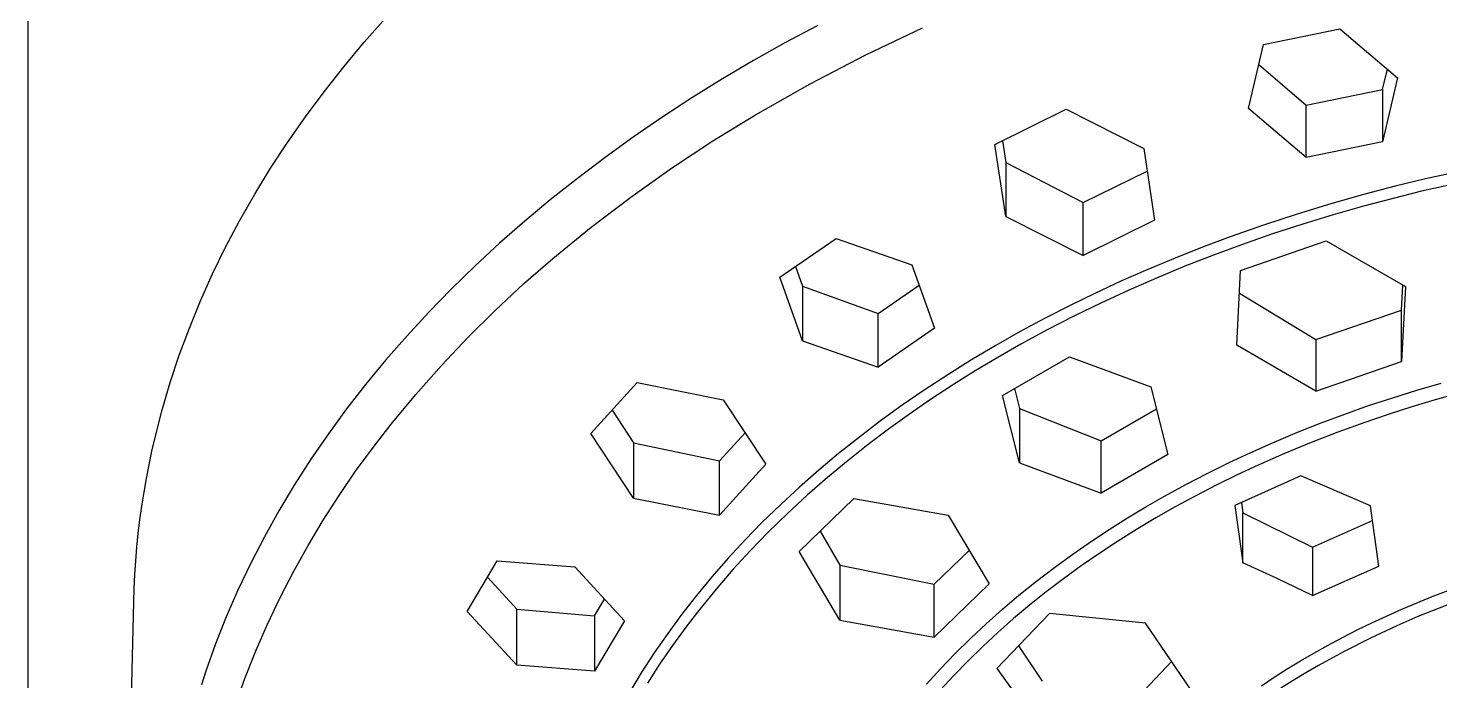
# Model space of a CAD drawing. Header units: millimetres. Extents: x -10942 to 92711, y -16583 to 30009.
# Drawn here: x -5063.2 to -5011.4, y 5127.3 to 5151.3 of the extents above; entities that cross this region are included whole.
import ezdxf

# ---------------------------------------------------------------- set-up
doc = ezdxf.new("R2010")
doc.units = ezdxf.units.MM
doc.header["$LTSCALE"] = 1000
doc.header["$MEASUREMENT"] = 0
doc.layers.add('Default', color=7, linetype='Continuous', true_color=0x000000)

# ---------------------------------------------------------------- blocks, each defined once
blk = doc.blocks.new('Raindance S Showerpipe 300 1jet+thermostat 27114000 front')
at = {"layer": 'Default', "color": 7, "true_color": 0xffffff}
for p, q in [((328.281, 1196.165), (328.281, 1501.598)), ((340.629, 1347.812), (341.414, 1348.699)), ((357.29, 1348.433), (356.084, 1347.786)), ((359.06, 1347.347), (361.141, 1348.347)), ((373.67, 1347.732), (376.479, 1348.309)), ((376.479, 1348.309), (378.595, 1346.506)), ((339.876, 1346.911), (340.629, 1347.812)), ((356.084, 1347.786), (354.931, 1347.137)), ((373.113, 1345.375), (373.67, 1347.732)), ((339.154, 1345.997), (339.876, 1346.911)), ((354.931, 1347.137), (353.793, 1346.464)), ((357.012, 1346.281), (359.06, 1347.347)), ((373.498, 1346.999), (375.234, 1345.502)), ((353.793, 1346.464), (352.67, 1345.766)), ((378.044, 1346.073), (378.219, 1346.825)), ((378.595, 1346.506), (378.044, 1344.155)), ((338.465, 1345.071), (339.154, 1345.997)), ((354.999, 1345.148), (357.012, 1346.281)), ((375.234, 1345.502), (378.044, 1346.073)), ((378.044, 1346.073), (378.044, 1344.155)), ((352.67, 1345.766), (351.562, 1345.043)), ((363.792, 1344.056), (366.42, 1345.351)), ((366.42, 1345.351), (369.267, 1343.912)), ((375.234, 1343.575), (373.113, 1345.375)), ((375.234, 1343.575), (375.234, 1345.502)), ((337.81, 1344.133), (338.465, 1345.071)), ((351.562, 1345.043), (350.511, 1344.323)), ((353.441, 1344.192), (354.999, 1345.148)), ((350.511, 1344.323), (349.477, 1343.579)), ((337.188, 1343.184), (337.81, 1344.133)), ((351.916, 1343.184), (353.441, 1344.192)), ((364.196, 1341.416), (363.792, 1344.056)), ((364.075, 1344.194), (364.196, 1343.396)), ((369.267, 1343.912), (369.669, 1341.278)), ((378.044, 1344.155), (375.234, 1343.575)), ((349.477, 1343.579), (348.46, 1342.811)), ((364.196, 1343.396), (367.038, 1341.928)), ((364.196, 1343.396), (364.196, 1341.416)), ((381.86, 1343.278), (379.618, 1342.793)), ((336.602, 1342.225), (337.188, 1343.184)), ((348.46, 1342.811), (347.463, 1342.019)), ((350.425, 1342.125), (351.916, 1343.184)), ((367.038, 1341.928), (369.394, 1343.081)), ((379.618, 1342.793), (378.504, 1342.522)), ((381.623, 1342.81), (379.477, 1342.336)), ((377.395, 1342.231), (376.145, 1341.878)), ((379.477, 1342.336), (377.347, 1341.789)), ((378.504, 1342.522), (377.395, 1342.231)), ((336.05, 1341.257), (336.602, 1342.225)), ((347.463, 1342.019), (346.522, 1341.234)), ((348.97, 1341.018), (350.425, 1342.125)), ((367.038, 1339.983), (367.038, 1341.928)), ((376.145, 1341.878), (374.902, 1341.498)), ((377.347, 1341.789), (376.226, 1341.47)), ((335.534, 1340.281), (336.05, 1341.257)), ((346.522, 1341.234), (345.601, 1340.425)), ((364.196, 1341.416), (367.038, 1339.983)), ((369.669, 1341.278), (367.038, 1339.983)), ((374.902, 1341.498), (373.668, 1341.093)), ((376.226, 1341.47), (375.111, 1341.13)), ((347.554, 1339.862), (348.97, 1341.018)), ((373.668, 1341.093), (372.443, 1340.662)), ((374.003, 1340.769), (372.902, 1340.386)), ((375.111, 1341.13), (374.003, 1340.769)), ((335.054, 1339.298), (335.534, 1340.281)), ((345.601, 1340.425), (344.701, 1339.594)), ((355.903, 1339.177), (357.968, 1340.606)), ((357.968, 1340.606), (360.751, 1339.631)), ((371.428, 1340.283), (370.421, 1339.884)), ((372.443, 1340.662), (371.428, 1340.283)), ((372.902, 1340.386), (371.837, 1339.993)), ((372.825, 1339.43), (375.966, 1340.521)), ((375.966, 1340.521), (378.881, 1338.836)), ((346.484, 1338.93), (347.554, 1339.862)), ((370.421, 1339.884), (369.421, 1339.467)), ((371.837, 1339.993), (370.78, 1339.58)), ((334.611, 1338.308), (335.054, 1339.298)), ((344.701, 1339.594), (343.823, 1338.739)), ((356.726, 1336.846), (355.903, 1339.177)), ((356.474, 1339.569), (356.726, 1338.851)), ((360.751, 1339.631), (361.574, 1337.303)), ((369.421, 1339.467), (368.43, 1339.03)), ((369.731, 1339.145), (368.691, 1338.69)), ((370.78, 1339.58), (369.731, 1339.145)), ((372.683, 1336.684), (372.825, 1339.43)), ((343.823, 1338.739), (343.001, 1337.895)), ((345.445, 1337.964), (346.484, 1338.93)), ((356.726, 1338.851), (359.507, 1337.846)), ((356.726, 1338.851), (356.726, 1336.846)), ((359.507, 1337.846), (361.014, 1338.883)), ((368.43, 1339.03), (367.492, 1338.595)), ((368.691, 1338.69), (367.692, 1338.228)), ((378.739, 1337.974), (378.785, 1338.891)), ((378.881, 1338.836), (378.739, 1336.086)), ((334.204, 1337.313), (334.611, 1338.308)), ((366.562, 1338.141), (365.642, 1337.67)), ((367.492, 1338.595), (366.562, 1338.141)), ((367.692, 1338.228), (366.704, 1337.745)), ((372.782, 1338.592), (375.596, 1336.889)), ((343.001, 1337.895), (342.202, 1337.03)), ((344.438, 1336.965), (345.445, 1337.964)), ((359.507, 1335.873), (359.507, 1337.846)), ((365.642, 1337.67), (364.732, 1337.179)), ((366.704, 1337.745), (365.725, 1337.242)), ((375.596, 1336.889), (378.739, 1337.974)), ((378.739, 1336.086), (378.739, 1337.974)), ((333.833, 1336.313), (334.204, 1337.313)), ((361.574, 1337.303), (359.507, 1335.873)), ((364.732, 1337.179), (363.832, 1336.67)), ((365.725, 1337.242), (364.758, 1336.717)), ((342.202, 1337.03), (341.426, 1336.143)), ((343.464, 1335.934), (344.438, 1336.965)), ((356.726, 1336.846), (359.507, 1335.873)), ((363.832, 1336.67), (362.943, 1336.142)), ((364.758, 1336.717), (363.911, 1336.234)), ((375.596, 1334.994), (372.683, 1336.684)), ((375.596, 1336.889), (375.596, 1334.994)), ((333.5, 1335.31), (333.833, 1336.313)), ((341.426, 1336.143), (340.676, 1335.235)), ((362.943, 1336.142), (362.066, 1335.595)), ((363.911, 1336.234), (363.074, 1335.735)), ((364.082, 1334.835), (366.537, 1336.253)), ((366.537, 1336.253), (369.534, 1335.147)), ((375.596, 1334.994), (378.739, 1336.086)), ((342.524, 1334.872), (343.464, 1335.934)), ((362.066, 1335.595), (361.202, 1335.028)), ((363.074, 1335.735), (362.247, 1335.217)), ((333.204, 1334.303), (333.5, 1335.31)), ((340.676, 1335.235), (339.98, 1334.34)), ((348.951, 1333.436), (350.655, 1335.31)), ((350.655, 1335.31), (353.815, 1334.673)), ((361.202, 1335.028), (360.394, 1334.472)), ((362.247, 1335.217), (361.432, 1334.683)), ((364.524, 1335.088), (364.705, 1334.349)), ((369.534, 1335.147), (370.157, 1332.668)), ((378.416, 1334.753), (379.304, 1335.03)), ((379.304, 1335.03), (380.198, 1335.291)), ((341.619, 1333.78), (342.524, 1334.872)), ((353.815, 1334.673), (355.387, 1332.304)), ((360.394, 1334.472), (359.6, 1333.898)), ((361.432, 1334.683), (360.657, 1334.15)), ((364.705, 1332.358), (364.082, 1334.835)), ((376.654, 1334.15), (377.532, 1334.46)), ((377.532, 1334.46), (378.416, 1334.753)), ((379.981, 1334.672), (379.114, 1334.412)), ((380.852, 1334.916), (379.981, 1334.672)), ((332.944, 1333.295), (333.204, 1334.303)), ((339.98, 1334.34), (339.31, 1333.425)), ((349.738, 1334.296), (350.525, 1333.096)), ((360.657, 1334.15), (359.894, 1333.6)), ((364.705, 1334.349), (367.701, 1333.17)), ((364.705, 1334.349), (364.705, 1332.358)), ((367.701, 1333.17), (369.736, 1334.339)), ((375.783, 1333.824), (376.654, 1334.15)), ((378.251, 1334.136), (377.394, 1333.845)), ((379.114, 1334.412), (378.251, 1334.136)), ((339.31, 1333.425), (338.667, 1332.49)), ((340.952, 1332.927), (341.619, 1333.78)), ((350.525, 1331.063), (348.951, 1333.436)), ((353.68, 1332.427), (354.62, 1333.455)), ((359.6, 1333.898), (358.819, 1333.306)), ((359.894, 1333.6), (359.143, 1333.033)), ((374.06, 1333.12), (374.918, 1333.481)), ((374.918, 1333.481), (375.783, 1333.824)), ((376.401, 1333.485), (375.416, 1333.104)), ((377.394, 1333.845), (376.401, 1333.485)), ((332.829, 1332.79), (332.944, 1333.295)), ((340.312, 1332.054), (340.952, 1332.927)), ((350.525, 1333.096), (353.68, 1332.427)), ((350.525, 1333.096), (350.525, 1331.063)), ((358.819, 1333.306), (358.052, 1332.696)), ((359.143, 1333.033), (358.405, 1332.45)), ((367.701, 1331.249), (367.701, 1333.17)), ((373.209, 1332.743), (374.06, 1333.12)), ((375.416, 1333.104), (374.439, 1332.7)), ((332.722, 1332.285), (332.829, 1332.79)), ((338.667, 1332.49), (338.054, 1331.536)), ((353.68, 1330.43), (353.68, 1332.427)), ((358.052, 1332.696), (357.329, 1332.092)), ((358.405, 1332.45), (357.647, 1331.818)), ((370.157, 1332.668), (367.701, 1331.249)), ((372.402, 1332.365), (373.209, 1332.743)), ((374.439, 1332.7), (373.473, 1332.274)), ((332.625, 1331.78), (332.722, 1332.285)), ((339.701, 1331.162), (340.312, 1332.054)), ((355.387, 1332.304), (353.68, 1330.43)), ((357.329, 1332.092), (356.62, 1331.47)), ((364.705, 1332.358), (367.701, 1331.249)), ((370.813, 1331.56), (371.604, 1331.971)), ((371.604, 1331.971), (372.402, 1332.365)), ((372.7, 1331.914), (371.935, 1331.538)), ((375.042, 1331.877), (372.611, 1330.792)), ((373.473, 1332.274), (372.7, 1331.914)), ((377.602, 1330.782), (375.042, 1331.877)), ((332.536, 1331.276), (332.625, 1331.78)), ((338.054, 1331.536), (337.491, 1330.597)), ((356.62, 1331.47), (355.928, 1330.83)), ((357.647, 1331.818), (356.904, 1331.168)), ((370.032, 1331.133), (370.813, 1331.56)), ((371.935, 1331.538), (371.177, 1331.148)), ((332.457, 1330.771), (332.536, 1331.276)), ((339.117, 1330.251), (339.701, 1331.162)), ((350.525, 1331.063), (353.68, 1330.43)), ((355.928, 1330.83), (355.253, 1330.173)), ((356.904, 1331.168), (356.179, 1330.499)), ((356.604, 1329.101), (358.622, 1331.053)), ((358.622, 1331.053), (362.085, 1330.433)), ((369.347, 1330.74), (370.032, 1331.133)), ((371.177, 1331.148), (370.428, 1330.742)), ((372.861, 1330.903), (372.912, 1330.521)), ((332.387, 1330.267), (332.457, 1330.771)), ((337.491, 1330.597), (336.958, 1329.64)), ((356.179, 1330.499), (355.473, 1329.81)), ((362.085, 1330.433), (363.583, 1327.908)), ((368.003, 1329.913), (368.671, 1330.333)), ((368.671, 1330.333), (369.347, 1330.74)), ((369.711, 1330.334), (369.004, 1329.911)), ((370.428, 1330.742), (369.711, 1330.334)), ((372.611, 1330.792), (372.912, 1328.69)), ((372.912, 1330.521), (375.471, 1329.262)), ((372.912, 1328.69), (372.912, 1330.521)), ((377.905, 1328.564), (377.602, 1330.782)), ((332.326, 1329.763), (332.387, 1330.267)), ((338.563, 1329.321), (339.117, 1330.251)), ((355.253, 1330.173), (354.62, 1329.524)), ((355.473, 1329.81), (354.813, 1329.131)), ((357.38, 1329.848), (358.103, 1328.597)), ((367.344, 1329.478), (368.003, 1329.913)), ((369.004, 1329.911), (368.306, 1329.473)), ((375.471, 1329.262), (377.678, 1330.237)), ((332.274, 1329.26), (332.326, 1329.763)), ((336.958, 1329.64), (336.455, 1328.666)), ((338.038, 1328.375), (338.563, 1329.321)), ((354.62, 1329.524), (354.005, 1328.859)), ((366.661, 1329.006), (367.344, 1329.478)), ((368.306, 1329.473), (367.617, 1329.02)), ((332.198, 1328.255), (332.232, 1328.757)), ((332.232, 1328.757), (332.274, 1329.26)), ((344.41, 1326.901), (345.509, 1328.752)), ((345.509, 1328.752), (348.37, 1328.532)), ((354.005, 1328.859), (353.408, 1328.178)), ((354.813, 1329.131), (354.173, 1328.434)), ((358.103, 1326.581), (356.604, 1329.101)), ((361.564, 1327.895), (362.852, 1329.136)), ((365.99, 1328.518), (366.661, 1329.006)), ((367.617, 1329.02), (366.964, 1328.568)), ((375.471, 1329.262), (375.471, 1327.482)), ((332.173, 1327.754), (332.198, 1328.255)), ((336.455, 1328.666), (335.985, 1327.677)), ((337.543, 1327.413), (338.038, 1328.375)), ((348.37, 1328.532), (350.188, 1326.557)), ((354.173, 1328.434), (353.553, 1327.719)), ((358.103, 1328.597), (361.564, 1327.895)), ((358.103, 1328.597), (358.103, 1326.581)), ((365.33, 1328.014), (365.99, 1328.518)), ((366.964, 1328.568), (366.321, 1328.102)), ((374.197, 1328.097), (372.912, 1328.69)), ((375.471, 1327.482), (377.905, 1328.564)), ((332.156, 1327.254), (332.173, 1327.754)), ((345.16, 1328.161), (346.228, 1326.985)), ((353.408, 1328.178), (352.831, 1327.48)), ((353.553, 1327.719), (352.954, 1326.986)), ((363.583, 1327.908), (361.564, 1325.955)), ((361.564, 1325.955), (361.564, 1327.895)), ((364.684, 1327.493), (365.33, 1328.014)), ((366.321, 1328.102), (365.689, 1327.621)), ((375.471, 1327.482), (374.197, 1328.097)), ((379.863, 1327.447), (381.047, 1327.893)), ((331.929, 1317.578), (332.156, 1327.254)), ((335.985, 1327.677), (335.56, 1326.7)), ((337.078, 1326.436), (337.543, 1327.413)), ((349.088, 1326.731), (349.456, 1327.348)), ((352.831, 1327.48), (352.295, 1326.793)), ((364.075, 1326.978), (364.684, 1327.493)), ((365.689, 1327.621), (365.069, 1327.125)), ((378.75, 1326.984), (379.863, 1327.447)), ((380.911, 1327.322), (380.123, 1327.023)), ((335.56, 1326.7), (335.167, 1325.71)), ((346.228, 1324.925), (344.41, 1326.901)), ((346.228, 1326.985), (349.088, 1326.731)), ((346.228, 1324.925), (346.228, 1326.985)), ((349.088, 1326.731), (349.088, 1324.706)), ((352.295, 1326.793), (351.778, 1326.092)), ((352.954, 1326.986), (352.444, 1326.325)), ((363.48, 1326.448), (364.075, 1326.978)), ((365.805, 1326.822), (363.869, 1324.802)), ((365.069, 1327.125), (364.484, 1326.634)), ((369.338, 1326.468), (365.805, 1326.822)), ((377.653, 1326.484), (378.75, 1326.984)), ((379.343, 1326.707), (378.569, 1326.372)), ((380.123, 1327.023), (379.343, 1326.707)), ((336.644, 1325.445), (337.078, 1326.436)), ((350.188, 1326.557), (349.088, 1324.706)), ((352.444, 1326.325), (351.953, 1325.65)), ((358.103, 1326.581), (361.564, 1325.955)), ((362.898, 1325.902), (363.48, 1326.448)), ((364.484, 1326.634), (363.911, 1326.128)), ((371.01, 1324.001), (369.338, 1326.468)), ((376.574, 1325.946), (377.111, 1326.22)), ((377.111, 1326.22), (377.653, 1326.484)), ((378.569, 1326.372), (377.594, 1325.917)), ((335.167, 1325.71), (334.808, 1324.708)), ((351.778, 1326.092), (351.282, 1325.375)), ((351.953, 1325.65), (351.482, 1324.962)), ((362.331, 1325.341), (362.898, 1325.902)), ((363.911, 1326.128), (363.351, 1325.609)), ((364.672, 1325.638), (365.542, 1324.336)), ((375.516, 1325.368), (376.042, 1325.662)), ((376.042, 1325.662), (376.574, 1325.946)), ((377.594, 1325.917), (376.633, 1325.432)), ((336.242, 1324.44), (336.644, 1325.445)), ((351.282, 1325.375), (350.807, 1324.644)), ((361.802, 1324.788), (362.331, 1325.341)), ((363.351, 1325.609), (362.805, 1325.075)), ((375.026, 1325.082), (375.516, 1325.368)), ((376.633, 1325.432), (375.689, 1324.915)), ((334.808, 1324.708), (334.642, 1324.202)), ((349.088, 1324.706), (346.228, 1324.925)), ((350.807, 1324.644), (350.371, 1323.925)), ((351.482, 1324.962), (351.031, 1324.259)), ((361.288, 1324.22), (361.802, 1324.788)), ((362.805, 1325.075), (362.292, 1324.549)), ((363.869, 1324.802), (365.542, 1322.492)), ((369.07, 1323.776), (370.302, 1325.068)), ((374.062, 1324.483), (374.541, 1324.787)), ((374.541, 1324.787), (375.026, 1325.082)), ((375.224, 1324.644), (374.764, 1324.365)), ((375.689, 1324.915), (375.224, 1324.644)), ((335.93, 1323.571), (336.242, 1324.44)), ((362.292, 1324.549), (361.794, 1324.009)), ((373.589, 1324.17), (374.062, 1324.483)), ((374.764, 1324.365), (374.308, 1324.077))]:
    blk.add_line(p, q, dxfattribs=at)

msp = doc.modelspace()

# ---------------------------------------------------------------- block references
at = {"layer": 'Default'}
msp.add_blockref('Raindance S Showerpipe 300 1jet+thermostat 27114000 front', (-5391.504, 3802.992), dxfattribs=at)

doc.saveas('drawing.dxf')
